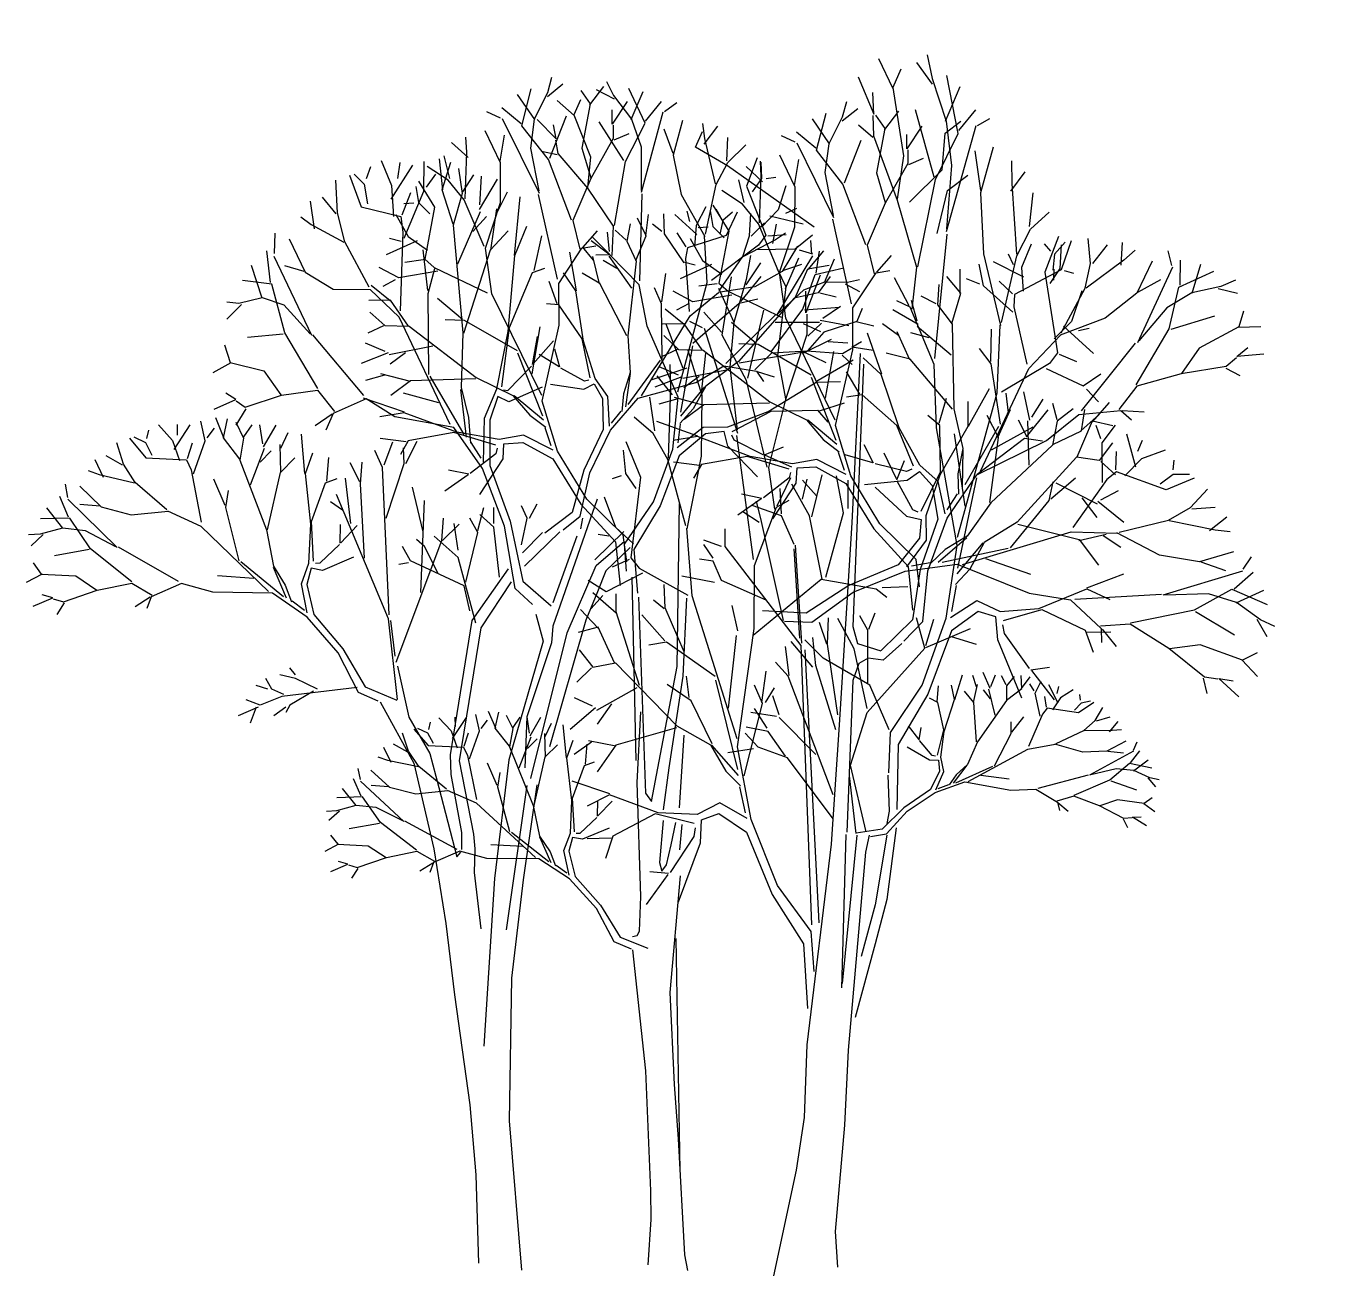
# Model space of a CAD drawing. Extents: x 101 to 116.3, y 70.4 to 85.1.
import ezdxf

# ---------------------------------------------------------------- set-up
doc = ezdxf.new("R2010")
doc.units = 0
doc.header["$LTSCALE"] = 0.5
doc.header["$MEASUREMENT"] = 0
doc.layers.get('0').update_dxf_attribs({"linetype": 'CONTINUOUS'})

# ---------------------------------------------------------------- blocks, each defined once
blk = doc.blocks.new('LIMB')
for p, q in [((-24.88, 41.82), (-26.18, 45.03)), ((-35.4, 43.89), (-33.11, 41.4)), ((-32.86, 39.97), (-30.27, 43.93)), ((-32.32, 42.24), (-32.34, 43.99)), ((-27.86, 41.36), (-28.56, 44.5)), ((-24.96, 41.82), (-24.3, 44.89)), ((-22.95, 44.34), (-21.73, 41.76)), ((-21.65, 41.96), (-20.36, 43.92)), ((-18.62, 40.87), (-19.08, 43.93)), ((-37.26, 41.72), (-36.91, 43.08)), ((-27.55, 41.82), (-26.38, 43.36)), ((-18.54, 40.36), (-16.5, 43.87)), ((-39.33, 41.99), (-37.49, 41.08)), ((-22.34, 38.38), (-24.96, 41.82)), ((-15.75, 40.18), (-14.58, 42.69)), ((-11.86, 36.11), (-12.42, 42.39)), ((-41, 37.59), (-42.08, 41.01)), ((-40.04, 41.78), (-37.39, 38.62)), ((-37.49, 41.08), (-36.44, 39.06)), ((-33.11, 41.4), (-32.01, 38.18)), ((-30.71, 38.49), (-29.9, 41.01)), ((-29.77, 36.05), (-27.86, 41.36)), ((-21.73, 41.76), (-22.34, 38.26)), ((-20.6, 34.25), (-18.34, 40.16)), ((-19.04, 37.92), (-17.26, 39.73)), ((-15.72, 36.24), (-15.83, 40.73)), ((-43.84, 39.01), (-41.24, 37.47)), ((-11.78, 36.11), (-10.61, 39.42)), ((-45.63, 38.36), (-44.29, 35.5)), ((-37.39, 38.62), (-30.86, 38.27)), ((-30.86, 38.27), (-30.13, 36.68)), ((-22.34, 38.26), (-18.04, 27.03)), ((-15.8, 36.28), (-13.47, 38.6)), ((-8.35, 34.86), (-8.02, 38.65)), ((-39.11, 34.67), (-41, 37.59)), ((-30.13, 36.68), (-28.55, 28.3)), ((-46.69, 36.56), (-44.89, 35.93)), ((-44.89, 35.93), (-39.23, 34.62)), ((-17.88, 27.03), (-15.8, 36.28)), ((-10.92, 27.96), (-11.78, 36.11)), ((-34.05, 30.28), (-39.11, 34.67)), ((-24.67, 30.93), (-26.47, 35.16)), ((-10.8, 28.4), (-8.54, 34.62)), ((-8.54, 34.62), (-6.68, 35.27)), ((-49.96, 32.23), (-50.33, 34.38)), ((-48.02, 34.04), (-44.61, 30.76)), ((-24.58, 30.61), (-24.12, 33.37)), ((-49.85, 29.09), (-51.23, 32.38)), ((-49.96, 31.95), (-42.02, 24.21)), ((-50.76, 27.29), (-53.29, 30.57)), ((-44.77, 30.84), (-48, 31.09)), ((-44.61, 30.76), (-39.75, 29.45)), ((-22.41, 22.07), (-24.58, 30.61)), ((-39.75, 29.45), (-33.82, 30.05)), ((-28.55, 27.6), (-33.87, 30.04)), ((-49.61, 28.93), (-54.35, 28.82)), ((-46.31, 24.02), (-49.61, 28.93)), ((-10.48, 21.99), (-10.8, 28.4)), ((-54.33, 26.39), (-50.76, 27.37)), ((-50.76, 27.37), (-47.17, 26.96)), ((-17.72, 17.12), (-28.55, 27.6)), ((-11.23, 21.71), (-10.92, 27.96)), ((-6.2, 24.89), (-6.14, 27.91)), ((-6.12, 24.97), (-3.48, 27.74)), ((-56.28, 26.29), (-54.33, 26.39)), ((-53.89, 26.27), (-55.83, 24.47)), ((-47.17, 26.96), (-42.26, 24.35)), ((-18.04, 27.03), (-16.92, 21.22)), ((-32.16, 18.74), (-41.81, 24.27)), ((-9.44, 21.72), (-6.32, 24.69)), ((-46.51, 23.86), (-52.1, 22.89)), ((-39.66, 18.7), (-46.31, 24.02)), ((-4.07, 22.64), (-9.03, 20.53)), ((-55.53, 21.72), (-54.2, 19.94)), ((-15.28, 16.3), (-22.14, 21.91)), ((-16.92, 21.22), (-15.02, 18.17)), ((-14.83, 16.06), (-16.91, 21.02)), ((-12.44, 18.39), (-11.23, 21.71)), ((-10.87, 20.91), (-11.56, 18.28)), ((-9.03, 20.53), (-10.87, 20.91)), ((-10.15, 21.71), (-9.44, 21.72)), ((-54.08, 19.94), (-56.66, 18.57)), ((-54.2, 19.94), (-48.63, 19.63)), ((-48.63, 19.63), (-45.31, 17.38)), ((-20.06, 19.23), (-25.93, 19.64)), ((-45.24, 17.36), (-39.65, 18.5)), ((-39.65, 18.5), (-36.4, 16.55)), ((-31.7, 18.43), (-36.58, 16.3)), ((-26.68, 17.01), (-31.7, 18.43)), ((-15.02, 18.17), (-14.02, 15.49)), ((-11.49, 13.7), (-12.44, 18.39)), ((-11.56, 18.28), (-10.41, 13.47)), ((-50.66, 15.49), (-45.24, 17.36)), ((-17.08, 16.88), (-26.68, 17.01)), ((-11.48, 13.03), (-17.08, 16.88)), ((-55.53, 14.76), (-52.37, 16.14)), ((-52.37, 16.14), (-54.09, 16.63)), ((-52.28, 15.98), (-50.66, 15.49)), ((-36.7, 16.22), (-39.12, 14.68)), ((-36.58, 16.3), (-37.28, 14.42)), ((-50.54, 15.31), (-51.72, 13.43)), ((-11.94, 14.11), (-13.93, 15.57)), ((-6.54, 7.29), (-11.48, 13.03)), ((-10.41, 13.47), (-5.75, 7.94)), ((-5.75, 7.94), (-2.2, 1.8)), ((-3.27, 0.91), (-6.54, 7.29)), ((-2.2, 1.8), (2.91, -0.31)), ((-0.11, -0.5), (-3.27, 0.91))]:
    blk.add_line(p, q)
blk = doc.blocks.new('3TIPUANA')
for p, q in [((320, 1335.4), (338.2, 1349.2)), ((27.3, 1318.9), (35.6, 1337)), ((316.6, 1292.1), (320, 1335.4)), ((64.7, 1296.9), (27.3, 1318.9)), ((166.6, 1225), (64.7, 1296.9)), ((278.2, 1254.1), (316.6, 1292.1)), ((322.6, 1268), (346.6, 1286)), ((310.5, 1217.7), (322.6, 1268)), ((447.5, 1162.7), (447.7, 1175.8)), ((211.1, 878.4), (220.6, 1077)), ((224.1, 1064.2), (211.7, 756.6)), ((-339.7, 943.2), (-348.5, 963)), ((-337.9, 946.4), (-327.4, 973.3)), ((-314.1, 947.9), (-315, 966.2)), ((-312.4, 947.9), (-299.1, 974.1)), ((-366.1, 926.5), (-377.6, 948.7)), ((-365.3, 924.1), (-363.5, 949.5)), ((-335.3, 883.7), (-314.1, 947.9)), ((-376.7, 877.4), (-382.9, 930.5)), ((-331.8, 770.3), (-339.7, 943.2)), ((163.7, 885.1), (176, 934.5)), ((200.8, 890), (192.5, 933.3)), ((-360.8, 836.9), (-365.3, 924.1)), ((-292.1, 867.8), (-304.4, 920.2)), ((128, 888.8), (126.6, 918.4)), ((160.9, 886.3), (140.3, 923.4)), ((152.7, 906.1), (158.2, 929.5)), ((169.2, 909.8), (152.7, 928.3)), ((206.3, 894.9), (206.3, 928.3)), ((-386.4, 893.2), (-400.5, 902.7)), ((-332.6, 765.5), (-393.5, 911.5)), ((-294.7, 796.5), (-290.3, 904.3)), ((-167.5, 883.7), (-158.2, 900.4)), ((-87.8, 906), (-140.1, 757.2)), ((5.8, 709.6), (8.5, 901.1)), ((104.5, 880), (99, 903.5)), ((-227.9, 869.1), (-220.9, 896.2)), ((-209.3, 873.3), (-225.6, 887.9)), ((-209.3, 877.4), (-209.3, 896.2)), ((-169.9, 883.7), (-176.8, 898.3)), ((101.8, 878.8), (82.6, 891.1)), ((128, 886.3), (93.7, 898.7)), ((143.1, 852.9), (128, 886.3)), ((176, 812.2), (160.9, 886.3)), ((180.2, 814.6), (200.8, 890)), ((-270.1, 857.5), (-268.3, 883.7)), ((-269.2, 857.5), (-249.8, 876.6)), ((-251.1, 846.1), (-255.7, 877.4)), ((-227.9, 867), (-237.2, 883.7)), ((-202.4, 814.7), (-209.3, 873.3)), ((-176.8, 852.4), (-169.9, 883.7)), ((-107.2, 871.2), (-104.9, 883.7)), ((62, 850.4), (62, 871.4)), ((130.6, 763.9), (104.5, 880)), ((196.1, 641.5), (211.1, 878.4)), ((-323.8, 714.8), (-270.1, 857.5)), ((-290.6, 850.3), (-299.9, 858.6)), ((-251.1, 837.7), (-279, 862.8)), ((-241.8, 808.5), (-227.9, 867)), ((-151.9, 867), (-175.7, 843.2)), ((-131.7, 867.8), (-173.1, 827.4)), ((-139.7, 784.8), (-111.5, 862.9)), ((-89, 828.2), (-56, 856.6)), ((57.8, 850.4), (37.2, 857.8)), ((-306.8, 833.6), (-316.1, 850.3)), ((-274.3, 818.9), (-290.6, 850.3)), ((-49.2, 849.2), (-78, 822)), ((48.2, 836.8), (37.2, 852.8)), ((151.2, 734.2), (62, 850.4)), ((149.8, 742.9), (143, 847.9)), ((152.1, 737.1), (144.6, 852.1)), ((-309.1, 831.5), (-320.7, 829.4)), ((-244.1, 804.3), (-306.8, 833.6)), ((-230.2, 760.4), (-251.1, 837.7)), ((-192.5, 824.2), (-234.8, 763.9)), ((-123.3, 749.1), (-89, 828.2)), ((48.2, 833.1), (31.8, 835.5)), ((57.8, 810.8), (48.2, 833.1)), ((-189, 809.1), (-224.2, 755.2)), ((-78, 822), (-87.6, 797.3)), ((-42.2, 599.5), (-46.8, 814.7)), ((49.6, 808.4), (11.2, 815.8)), ((110, 787.4), (57.8, 810.8)), ((95, 746.7), (174.7, 812.2)), ((174.7, 812.2), (239.2, 801)), ((-237.2, 775), (-244.1, 804.3)), ((-87.6, 797.3), (-101.3, 764)), ((-65.7, 772.5), (-93.2, 796)), ((-65.7, 773.8), (-65.7, 794.8)), ((-8.1, 778.7), (-9.4, 805.9)), ((239.2, 801), (251.6, 791.2)), ((246.1, 802.3), (276.3, 803.5)), ((-39.5, 791.2), (-31.3, 561.3)), ((-9.4, 777.5), (-21.8, 787.4)), ((13.9, 726.8), (-8.1, 778.7)), ((16.8, 789.9), (12.6, 698.5)), ((77.1, 751.5), (70.2, 781.2)), ((-322.1, 671.1), (-332.6, 765.5)), ((-324.7, 721.9), (-330, 763.9)), ((-234.8, 763.9), (-260.4, 606.1)), ((-159.9, 771), (-151.3, 739.4)), ((-101.3, 764), (-143.9, 615.7)), ((-38.3, 687.3), (-65.7, 773.8)), ((182.2, 736.1), (183.3, 767)), ((213.4, 730.3), (194, 766.1)), ((229.5, 752.5), (219.8, 769)), ((230.6, 753.5), (238.1, 772.8)), ((296.1, 731.3), (286.4, 767)), ((297.2, 734.2), (306.8, 765.1)), ((-224.2, 755.2), (-249.8, 599)), ((-165.9, 578.6), (-123.3, 749.1)), ((-140.1, 757.2), (-141.4, 737.7)), ((181.2, 736.1), (172.6, 761.2)), ((211.7, 756.6), (217.2, 736.8)), ((229.5, 690.7), (229.5, 752.5)), ((297.2, 732.2), (349.8, 754.5)), ((-151.3, 739.4), (-191.4, 600.5)), ((-141.4, 737.7), (-170.6, 650.6)), ((137.1, 699.4), (132.8, 733.2)), ((165, 709), (139.3, 739)), ((163.6, 406.8), (151.2, 734.2)), ((176.9, 719.7), (155.4, 740.9)), ((168.3, 711), (165, 743.8)), ((194, 653), (182.2, 736.1)), ((217.2, 736.8), (244.7, 728.1)), ((269.4, 736.8), (247.4, 717)), ((327.2, 744.8), (356.2, 736.1)), ((155.4, 729.4), (171.9, 409.3)), ((231.6, 687.8), (176.9, 719.7)), ((228.4, 660.7), (213.4, 730.3)), ((229.6, 719.5), (218.6, 713.3)), ((228.4, 655.9), (296.1, 731.3)), ((247.4, 717), (229.6, 719.5)), ((-441.5, 699.8), (-448.4, 708.2)), ((-322.1, 710), (-308.8, 650.5)), ((-24.4, 551.4), (5.8, 709.6)), ((104.9, 667.5), (110.3, 704.2)), ((136, 698.4), (121, 714.8)), ((191.9, 635.6), (168.3, 711)), ((218.6, 713.3), (211.7, 693.5)), ((-474, 683.1), (-487.9, 687.3)), ((-469.3, 683.1), (-476.3, 695.6)), ((-441.5, 695.6), (-460, 699.8)), ((-415.9, 683.1), (-441.5, 695.6)), ((22.2, 669.4), (-5.8, 688.7)), ((12.6, 698.5), (-3.8, 591)), ((20, 673.3), (16.8, 698.4)), ((106, 666.5), (96.3, 687.8)), ((188.7, 559.2), (136, 698.4)), ((211.7, 693.5), (204.9, 515.6)), ((254.2, 635.6), (231.6, 687.8)), ((-457.7, 674.7), (-483.2, 664.3)), ((-455.4, 676.8), (-469.3, 683.1)), ((-369.5, 685.2), (-457.7, 674.7)), ((-420.6, 681), (-448.4, 664.3)), ((109.2, 667.5), (119.9, 684.9)), ((125.3, 653), (117.8, 675.2)), ((-485.6, 662.2), (-508.8, 651.8)), ((-483.2, 664.3), (-499.5, 670.6)), ((-487.9, 662.2), (-494.9, 643.4)), ((-453.1, 662.2), (-467, 651.8)), ((-448.4, 664.3), (-453.1, 655.9)), ((-342.2, 668.2), (-303, 596.4)), ((-40.9, 573.7), (-36.8, 656.5)), ((46.9, 619.2), (22.2, 669.4)), ((84.5, 581.5), (106, 666.5)), ((122.1, 651.1), (92, 655.9)), ((111.3, 637.5), (96.3, 660.7)), ((209.1, 594), (228.4, 655.9)), ((-308.8, 650.5), (-284.2, 607.7)), ((-170.6, 650.6), (-172.8, 591)), ((168.3, 606.6), (125.3, 650.1)), ((186.7, 501.4), (196.1, 641.5)), ((8.5, 544), (14, 629.3)), ((100.6, 615.3), (85.5, 631.7)), ((112.4, 633.7), (86.6, 638.5)), ((132.8, 604.7), (112.4, 633.7)), ((95.2, 613.4), (65.1, 608.5)), ((135, 602.7), (100.6, 615.3)), ((-303, 596.4), (-279.5, 496.1)), ((-284.2, 607.7), (-273.6, 568)), ((-260.4, 606.1), (-259.5, 583.1)), ((-249.8, 599), (-233, 513.3)), ((-191.4, 600.5), (-208.4, 461.2)), ((188.7, 531.2), (135, 602.7)), ((-259.5, 583.1), (-247.1, 514.9)), ((-3.8, 591), (-10.7, 541.6)), ((215.5, 513.8), (208, 581.5)), ((227.3, 515.7), (209.1, 594)), ((252.9, 582.3), (254.3, 540.3)), ((-273.6, 568), (-252.4, 486.4)), ((-194.3, 401.1), (-170, 570.1)), ((-174.4, 459.4), (-158.4, 570.8)), ((-36.8, 440.2), (-40.9, 573.7)), ((-31.3, 561.3), (-24.4, 551.4)), ((254.3, 540.3), (251.6, 525.5)), ((-10.7, 529.2), (-14.8, 479.8)), ((-1.1, 500.8), (4.4, 526.7)), ((11.3, 524.3), (8.5, 494.6)), ((262.6, 520.5), (251.6, 436.5)), ((-247.1, 514.9), (-247.1, 495.1)), ((-233, 513.3), (-231.3, 495.9)), ((203.7, 512.8), (198.3, 333.1)), ((216.6, 511.9), (199.4, 337.9)), ((230.8, 511.8), (226.7, 492)), ((251.6, 511.9), (237.8, 430.3)), ((-279.5, 496.1), (-265.5, 408.4)), ((-252.4, 486.4), (-248, 491.9)), ((-231.3, 495.9), (-232.2, 468.1)), ((-6.6, 477.3), (-1.1, 500.8)), ((158.3, 266.1), (186.7, 501.4)), ((226.7, 492), (206.1, 259.7)), ((-14.8, 479.8), (-12.1, 469.9)), ((-12.1, 469.9), (-6.6, 477.3)), ((-232.2, 468.1), (-224.2, 402.3)), ((-208.4, 461.2), (-220.8, 264.4)), ((-188, 344.2), (-174.4, 459.4)), ((9.2, 464.3), (-2.8, 327.6)), ((-38.2, 399.5), (-36.8, 440.2)), ((237.8, 430.3), (221.4, 369.8)), ((251.6, 436.5), (237.8, 384.6)), ((-265.5, 408.4), (-255.3, 324.8)), ((-40.9, 394.5), (-38.2, 399.5)), ((-46.4, 393.3), (-40.9, 394.5)), ((4.2, 390.6), (8.9, 118.9)), ((237.8, 384.6), (214.5, 298.1)), ((-46.5, 377.6), (-31.4, 235.6)), ((-190.8, 177.1), (-188, 344.2)), ((-255.3, 324.8), (-237.1, 195.7)), ((-2.8, 327.6), (2.4, 219.6)), ((155.2, 181), (158.3, 266.1)), ((206.1, 259.7), (202, 172)), ((-31.4, 235.6), (-25.4, 94.7)), ((2.4, 219.6), (7, 155.7)), ((-237.1, 195.7), (-230.4, 113.8)), ((-176.4, 1.8), (-190.8, 177.1)), ((145.8, 119.3), (155.2, 181)), ((202, 172), (191, 47.2)), ((7, 155.7), (14.4, 19.8)), ((-230.4, 113.8), (-227.3, 10.1)), ((119.2, -5), (145.8, 119.3)), ((-25.4, 94.7), (-24.9, 61.3)), ((-24.9, 61.3), (-28.5, 8.1)), ((191, 47.2), (193.8, 5.2)), ((14.4, 19.8), (18, 1.5))]:
    blk.add_line(p, q)
for p, xscale, yscale, zscale, rotation in [((-49.7, 822.1), 9.49, 8.030000000000001, 9.49, 294.2931752966259), ((257.9, 584.3), 14.6, 7.3, 14.6, 280.3653688962937), ((-57.3, 832.4), -9.49, 8.030000000000001, 9.49, 76.85022084803988), ((285.8, 803.3), -9.49, 8.030000000000001, 9.49, 76.58564226902986), ((-162.3, 787.8), 7.3, 10.95, 7.3, 350.8695617988883), ((268.9, 742.5), -9.49, 8.030000000000001, 9.49, 25.46786325328844), ((-129.5, 873.5), -7.3, 7.3, 7.3, 14.64866685215961), ((162.4, 350.9), -14.6, 7.3, 14.6, 81.6590899645954), ((132.3, 766.9), -9.49, 8.030000000000001, 9.49, 337.4206989695098), ((232.3, 512.8), -5.694, 4.818000000000001, 5.694, 349.1287568313736), ((-47.1, 381.3), 6.344439857645618, 6.150592679937487, 6.344439857645618, 0.4434079046125839)]:
    blk.add_blockref('LIMB', p, dxfattribs=dict(xscale=xscale, yscale=yscale, zscale=zscale, rotation=rotation))
at = {"xscale": 7.3, "yscale": 7.3, "zscale": 7.3}
blk.add_blockref('LIMB', (-344, 672.6), dxfattribs=at)

msp = doc.modelspace()

# ---------------------------------------------------------------- block references
at = {"xscale": 0.01, "yscale": 0.01, "zscale": 0.01}
msp.add_blockref('3TIPUANA', (108.624, 70.497), dxfattribs=at)

doc.saveas('drawing.dxf')
